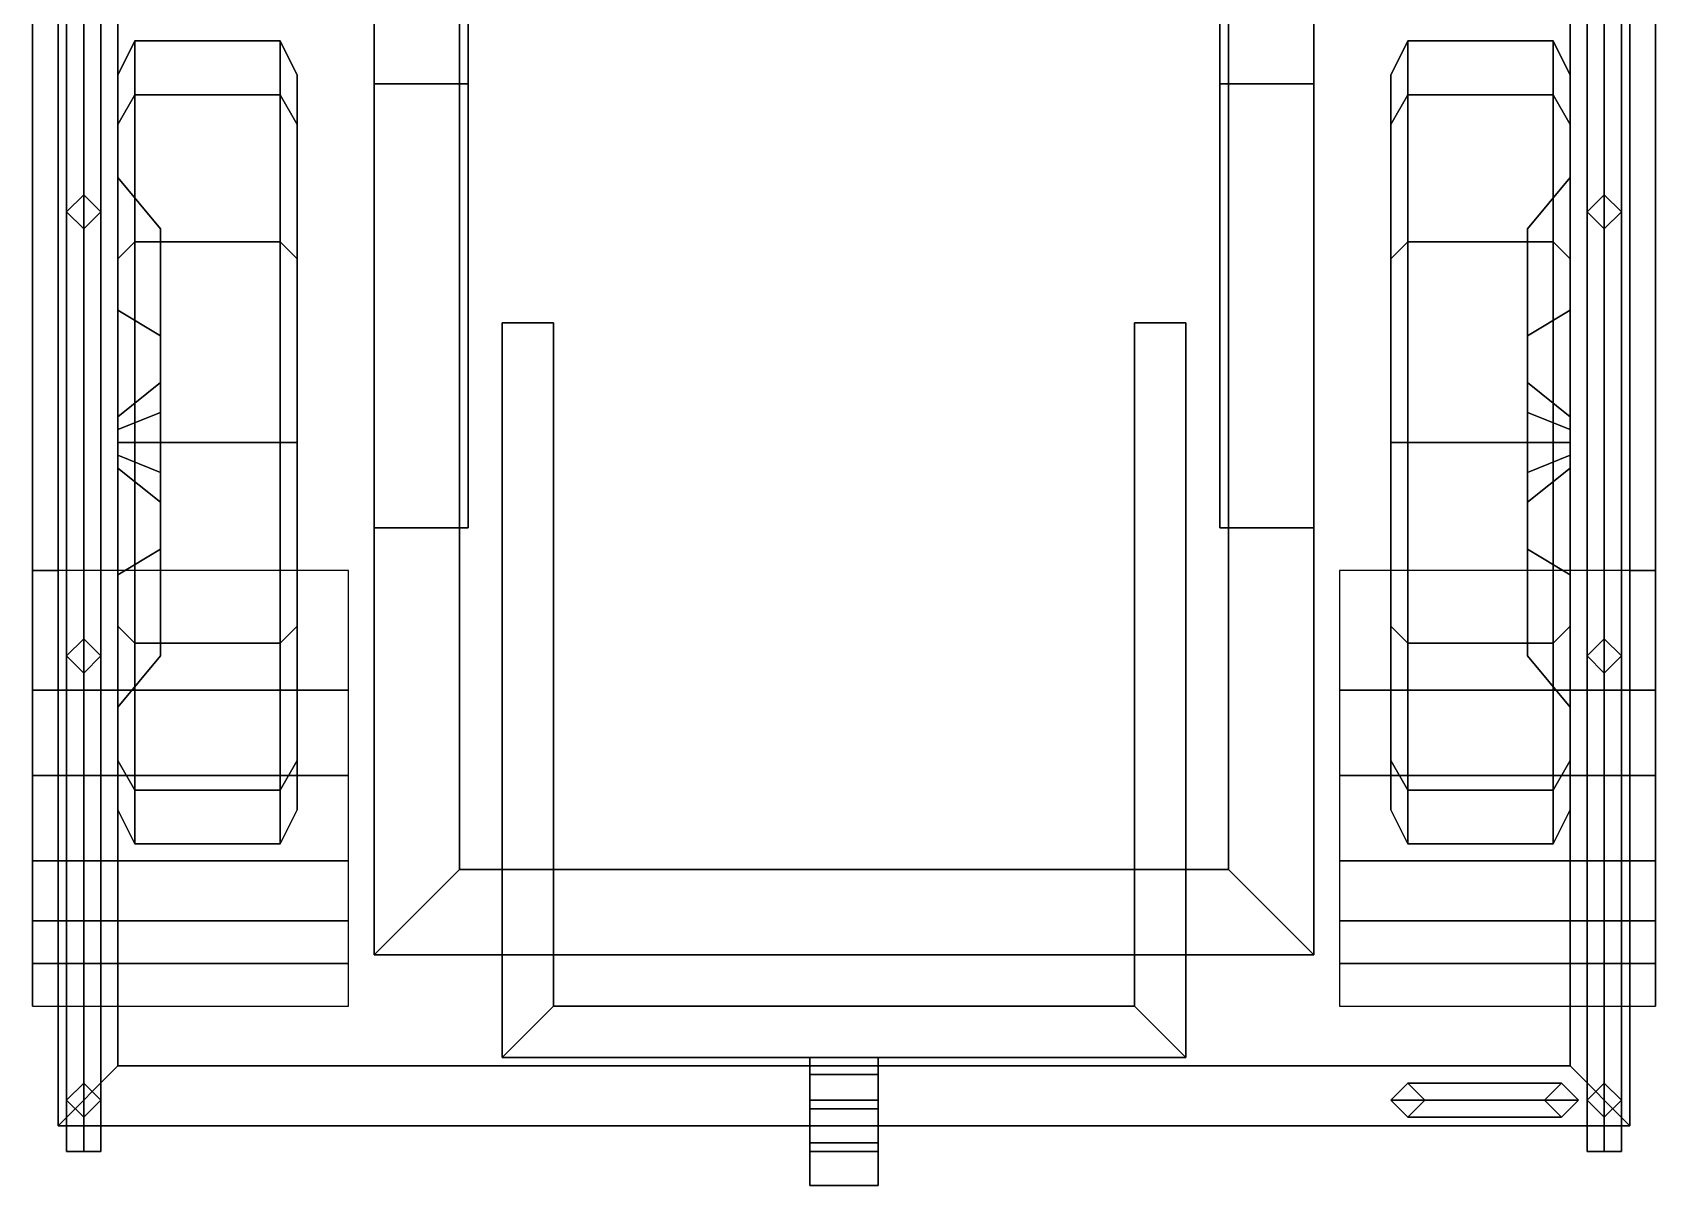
# Model space of a CAD drawing. Header units: millimetres. Extents: x -1 to 3, y -2.7 to 9.
# Drawn here: x -0.95 to 0.95, y -2.69 to -1.34 of the extents above; entities that cross this region are included whole.
import ezdxf

# ---------------------------------------------------------------- set-up
doc = ezdxf.new("R2010")
doc.units = ezdxf.units.MM
doc.layers.add('wheels', color=2, linetype='Continuous')

msp = doc.modelspace()

# ---------------------------------------------------------------- linework, layer by layer
for points in [[(0.92, 0.07, 1), (0.92, -2.62, 1), (-0.92, -2.62, 1), (-0.92, 0.07, 1)], [(-0.92, -2.62, 1.58), (-0.85, -2.55, 1.58), (-0.85, 0, 1.58), (-0.92, 0.07, 1.58)], [(-0.92, -2.62, 1), (-0.92, -2.62, 1.58), (-0.92, 0.07, 1.58), (-0.92, 0.07, 1)], [(-0.91, -2.65, 1.91), (-0.89, -2.65, 1.93), (-0.89, 0.06, 1.93), (-0.91, 0.04, 1.91)], [(-0.89, -2.65, 1.93), (-0.87, -2.65, 1.91), (-0.87, 0.04, 1.91), (-0.89, 0.06, 1.93)], [(-0.55, 0.06, 0.61), (-0.55, -2.42, 0.61), (-0.55, -2.42, 0.71), (-0.55, 0.06, 0.71)], [(-0.55, -2.42, 0.71), (-0.45, -2.32, 0.71), (-0.45, 0.06, 0.71), (-0.55, 0.06, 0.71)], [(-0.45, 0.06, 0.61), (-0.45, -2.32, 0.61), (-0.55, -2.42, 0.61), (-0.55, 0.06, 0.61)], [(-0.45, 0.06, 0.71), (-0.45, -2.32, 0.71), (-0.45, -2.32, 0.61), (-0.45, 0.06, 0.61)], [(0.45, 0.06, 0.61), (0.45, -2.32, 0.61), (0.45, -2.32, 0.71), (0.45, 0.06, 0.71)], [(0.45, 0.06, 0.71), (0.45, -2.32, 0.71), (0.55, -2.42, 0.71), (0.55, 0.06, 0.71)], [(0.55, -2.42, 0.61), (0.45, -2.32, 0.61), (0.45, 0.06, 0.61), (0.55, 0.06, 0.61)], [(0.55, 0.06, 0.71), (0.55, -2.42, 0.71), (0.55, -2.42, 0.61), (0.55, 0.06, 0.61)], [(0.85, -2.55, 1.58), (0.92, -2.62, 1.58), (0.92, 0.07, 1.58), (0.85, 0, 1.58)], [(0.87, -2.65, 1.91), (0.89, -2.65, 1.93), (0.89, 0.06, 1.93), (0.87, 0.04, 1.91)], [(0.89, -2.65, 1.93), (0.91, -2.65, 1.91), (0.91, 0.04, 1.91), (0.89, 0.06, 1.93)], [(0.92, 0.07, 1), (0.92, 0.07, 1.58), (0.92, -2.62, 1.58), (0.92, -2.62, 1)], [(-0.89, -2.65, 1.89), (-0.91, -2.65, 1.91), (-0.91, 0.04, 1.91), (-0.89, 0.02, 1.89)], [(-0.87, -2.65, 1.91), (-0.89, -2.65, 1.89), (-0.89, 0.02, 1.89), (-0.87, 0.04, 1.91)], [(0.89, -2.65, 1.89), (0.87, -2.65, 1.91), (0.87, 0.04, 1.91), (0.89, 0.02, 1.89)], [(0.91, -2.65, 1.91), (0.89, -2.65, 1.89), (0.89, 0.02, 1.89), (0.91, 0.04, 1.91)], [(-0.85, 0, 1.07), (-0.85, -2.55, 1.07), (0.85, -2.55, 1.07), (0.85, 0, 1.07)], [(-0.85, 0, 1.07), (-0.85, 0, 1.58), (-0.85, -2.55, 1.58), (-0.85, -2.55, 1.07)], [(0.85, -2.55, 1.07), (0.85, -2.55, 1.58), (0.85, 0, 1.58), (0.85, 0, 1.07)], [(-0.95, -0.56, 1), (-0.95, -1.97, 1), (-0.92, -1.97, 1), (-0.92, -0.56, 1)], [(-0.95, -1.97, 1), (-0.95, -0.56, 1), (-0.95, -0.62, 0.96), (-0.95, -1.94, 0.96)], [(0.92, -0.56, 1), (0.92, -1.97, 1), (0.95, -1.97, 1), (0.95, -0.56, 1)], [(0.95, -0.56, 1), (0.95, -1.97, 1), (0.95, -1.94, 0.96), (0.95, -0.62, 0.96)], [(-0.44, -1.16, 0.28), (-0.44, -1.4, 0.28), (-0.55, -1.4, 0.28), (-0.55, -1.16, 0.28)], [(-0.55, -1.16, 0.61), (-0.55, -1.4, 0.61), (-0.44, -1.4, 0.61), (-0.44, -1.16, 0.61)], [(-0.55, -1.16, 0.28), (-0.55, -1.4, 0.28), (-0.55, -1.4, 0.61), (-0.55, -1.16, 0.61)], [(-0.44, -1.4, 0.61), (-0.44, -1.4, 0.28), (-0.44, -1.16, 0.28), (-0.44, -1.16, 0.61)], [(0.44, -1.16, 0.28), (0.44, -1.4, 0.28), (0.44, -1.4, 0.61), (0.44, -1.16, 0.61)], [(0.55, -1.16, 0.28), (0.55, -1.4, 0.28), (0.44, -1.4, 0.28), (0.44, -1.16, 0.28)], [(0.44, -1.16, 0.61), (0.44, -1.4, 0.61), (0.55, -1.4, 0.61), (0.55, -1.16, 0.61)], [(0.55, -1.4, 0.61), (0.55, -1.4, 0.28), (0.55, -1.16, 0.28), (0.55, -1.16, 0.61)], [(-0.55, -1.92, 0.34), (-0.55, -1.4, 0.28), (-0.44, -1.4, 0.28), (-0.44, -1.92, 0.34)], [(-0.44, -1.92, 0.49), (-0.44, -1.4, 0.61), (-0.55, -1.4, 0.61), (-0.55, -1.92, 0.49)], [(-0.55, -1.4, 0.61), (-0.55, -1.4, 0.28), (-0.55, -1.92, 0.34), (-0.55, -1.92, 0.49)], [(-0.44, -1.92, 0.34), (-0.44, -1.4, 0.28), (-0.44, -1.4, 0.61), (-0.44, -1.92, 0.49)], [(0.44, -1.4, 0.61), (0.44, -1.4, 0.28), (0.44, -1.92, 0.34), (0.44, -1.92, 0.49)], [(0.44, -1.92, 0.34), (0.44, -1.4, 0.28), (0.55, -1.4, 0.28), (0.55, -1.92, 0.34)], [(0.55, -1.92, 0.49), (0.55, -1.4, 0.61), (0.44, -1.4, 0.61), (0.44, -1.92, 0.49)], [(0.55, -1.92, 0.34), (0.55, -1.4, 0.28), (0.55, -1.4, 0.61), (0.55, -1.92, 0.49)], [(-0.89, -1.53, 1.58), (-0.91, -1.55, 1.58), (-0.91, -1.55, 1.91), (-0.89, -1.53, 1.89)], [(-0.87, -1.55, 1.58), (-0.89, -1.53, 1.58), (-0.89, -1.53, 1.89), (-0.87, -1.55, 1.91)], [(0.89, -1.53, 1.58), (0.87, -1.55, 1.58), (0.87, -1.55, 1.91), (0.89, -1.53, 1.89)], [(0.91, -1.55, 1.58), (0.89, -1.53, 1.58), (0.89, -1.53, 1.89), (0.91, -1.55, 1.91)], [(-0.91, -1.55, 1.58), (-0.89, -1.57, 1.58), (-0.89, -1.57, 1.89), (-0.91, -1.55, 1.91)], [(-0.89, -1.57, 1.58), (-0.87, -1.55, 1.58), (-0.87, -1.55, 1.91), (-0.89, -1.57, 1.89)], [(0.87, -1.55, 1.58), (0.89, -1.57, 1.58), (0.89, -1.57, 1.89), (0.87, -1.55, 1.91)], [(0.89, -1.57, 1.58), (0.91, -1.55, 1.58), (0.91, -1.55, 1.91), (0.89, -1.57, 1.89)], [(-0.4, -1.68, 0.54), (-0.4, -1.68, 0.38), (-0.4, -2.54, 0.38), (-0.4, -2.54, 0.54)], [(-0.4, -1.68, 0.38), (-0.34, -1.68, 0.38), (-0.34, -2.48, 0.38), (-0.4, -2.54, 0.38)], [(-0.4, -2.54, 0.54), (-0.34, -2.48, 0.54), (-0.34, -1.68, 0.54), (-0.4, -1.68, 0.54)], [(-0.34, -1.68, 0.54), (-0.34, -1.68, 0.38), (-0.4, -1.68, 0.38), (-0.4, -1.68, 0.54)], [(-0.34, -2.48, 0.54), (-0.34, -2.48, 0.38), (-0.34, -1.68, 0.38), (-0.34, -1.68, 0.54)], [(0.4, -1.68, 0.54), (0.4, -1.68, 0.38), (0.34, -1.68, 0.38), (0.34, -1.68, 0.54)], [(0.34, -1.68, 0.54), (0.34, -1.68, 0.38), (0.34, -2.48, 0.38), (0.34, -2.48, 0.54)], [(0.34, -1.68, 0.38), (0.4, -1.68, 0.38), (0.4, -2.54, 0.38), (0.34, -2.48, 0.38)], [(0.34, -2.48, 0.54), (0.4, -2.54, 0.54), (0.4, -1.68, 0.54), (0.34, -1.68, 0.54)], [(0.4, -2.54, 0.54), (0.4, -2.54, 0.38), (0.4, -1.68, 0.38), (0.4, -1.68, 0.54)], [(-0.55, -1.92, 0.49), (-0.55, -1.92, 0.34), (-0.44, -1.92, 0.34), (-0.44, -1.92, 0.49)], [(0.44, -1.92, 0.49), (0.44, -1.92, 0.34), (0.55, -1.92, 0.34), (0.55, -1.92, 0.49)], [(-0.95, -2.11, 0.94), (-0.95, -1.97, 1), (-0.95, -1.94, 0.96), (-0.95, -2.09, 0.91)], [(0.95, -1.97, 1), (0.95, -2.11, 0.94), (0.95, -2.09, 0.91), (0.95, -1.94, 0.96)], [(-0.95, -1.97, 1), (-0.95, -2.11, 0.94), (-0.58, -2.11, 0.94), (-0.58, -1.97, 1)], [(0.58, -1.97, 1), (0.58, -2.11, 0.94), (0.95, -2.11, 0.94), (0.95, -1.97, 1)], [(-0.89, -2.05, 1.58), (-0.91, -2.07, 1.58), (-0.91, -2.07, 1.91), (-0.89, -2.05, 1.89)], [(-0.87, -2.07, 1.58), (-0.89, -2.05, 1.58), (-0.89, -2.05, 1.89), (-0.87, -2.07, 1.91)], [(0.89, -2.05, 1.58), (0.87, -2.07, 1.58), (0.87, -2.07, 1.91), (0.89, -2.05, 1.89)], [(0.91, -2.07, 1.58), (0.89, -2.05, 1.58), (0.89, -2.05, 1.89), (0.91, -2.07, 1.91)], [(-0.91, -2.07, 1.58), (-0.89, -2.09, 1.58), (-0.89, -2.09, 1.89), (-0.91, -2.07, 1.91)], [(-0.89, -2.09, 1.58), (-0.87, -2.07, 1.58), (-0.87, -2.07, 1.91), (-0.89, -2.09, 1.89)], [(0.87, -2.07, 1.58), (0.89, -2.09, 1.58), (0.89, -2.09, 1.89), (0.87, -2.07, 1.91)], [(0.89, -2.09, 1.58), (0.91, -2.07, 1.58), (0.91, -2.07, 1.91), (0.89, -2.09, 1.89)], [(-0.95, -2.21, 0.87), (-0.95, -2.11, 0.94), (-0.95, -2.09, 0.91), (-0.95, -2.18, 0.84)], [(0.95, -2.11, 0.94), (0.95, -2.21, 0.87), (0.95, -2.18, 0.84), (0.95, -2.09, 0.91)], [(-0.95, -2.11, 0.94), (-0.95, -2.21, 0.87), (-0.58, -2.21, 0.87), (-0.58, -2.11, 0.94)], [(0.58, -2.11, 0.94), (0.58, -2.21, 0.87), (0.95, -2.21, 0.87), (0.95, -2.11, 0.94)], [(-0.95, -2.31, 0.75), (-0.95, -2.21, 0.87), (-0.95, -2.18, 0.84), (-0.95, -2.27, 0.73)], [(0.95, -2.21, 0.87), (0.95, -2.31, 0.75), (0.95, -2.27, 0.73), (0.95, -2.18, 0.84)], [(-0.95, -2.21, 0.87), (-0.95, -2.31, 0.75), (-0.58, -2.31, 0.75), (-0.58, -2.21, 0.87)], [(0.58, -2.21, 0.87), (0.58, -2.31, 0.75), (0.95, -2.31, 0.75), (0.95, -2.21, 0.87)], [(-0.95, -2.38, 0.59), (-0.95, -2.31, 0.75), (-0.95, -2.27, 0.73), (-0.95, -2.33, 0.56)], [(0.95, -2.31, 0.75), (0.95, -2.38, 0.59), (0.95, -2.33, 0.56), (0.95, -2.27, 0.73)], [(-0.95, -2.31, 0.75), (-0.95, -2.38, 0.59), (-0.58, -2.38, 0.59), (-0.58, -2.31, 0.75)], [(0.58, -2.31, 0.75), (0.58, -2.38, 0.59), (0.95, -2.38, 0.59), (0.95, -2.31, 0.75)], [(-0.95, -2.43, 0.49), (-0.95, -2.38, 0.59), (-0.95, -2.33, 0.56), (-0.95, -2.39, 0.46)], [(-0.45, -2.32, 0.61), (0.45, -2.32, 0.61), (0.55, -2.42, 0.61), (-0.55, -2.42, 0.61)], [(0.55, -2.42, 0.71), (0.45, -2.32, 0.71), (-0.45, -2.32, 0.71), (-0.55, -2.42, 0.71)], [(-0.45, -2.32, 0.71), (0.45, -2.32, 0.71), (0.45, -2.32, 0.61), (-0.45, -2.32, 0.61)], [(0.95, -2.38, 0.59), (0.95, -2.43, 0.49), (0.95, -2.39, 0.46), (0.95, -2.33, 0.56)], [(-0.95, -2.38, 0.59), (-0.95, -2.43, 0.49), (-0.58, -2.43, 0.49), (-0.58, -2.38, 0.59)], [(-0.95, -2.48, 0.44), (-0.95, -2.43, 0.49), (-0.95, -2.39, 0.46), (-0.95, -2.46, 0.41)], [(0.58, -2.38, 0.59), (0.58, -2.43, 0.49), (0.95, -2.43, 0.49), (0.95, -2.38, 0.59)], [(0.95, -2.43, 0.49), (0.95, -2.48, 0.44), (0.95, -2.46, 0.41), (0.95, -2.39, 0.46)], [(-0.95, -2.43, 0.49), (-0.95, -2.48, 0.44), (-0.58, -2.48, 0.44), (-0.58, -2.43, 0.49)], [(-0.55, -2.42, 0.61), (0.55, -2.42, 0.61), (0.55, -2.42, 0.71), (-0.55, -2.42, 0.71)], [(0.58, -2.43, 0.49), (0.58, -2.48, 0.44), (0.95, -2.48, 0.44), (0.95, -2.43, 0.49)], [(0.34, -2.48, 0.38), (0.4, -2.54, 0.38), (-0.4, -2.54, 0.38), (-0.34, -2.48, 0.38)], [(-0.34, -2.48, 0.54), (-0.4, -2.54, 0.54), (0.4, -2.54, 0.54), (0.34, -2.48, 0.54)], [(0.34, -2.48, 0.54), (0.34, -2.48, 0.38), (-0.34, -2.48, 0.38), (-0.34, -2.48, 0.54)], [(-0.4, -2.54, 0.54), (-0.4, -2.54, 0.38), (0.4, -2.54, 0.38), (0.4, -2.54, 0.54)], [(-0.04, -2.54, 0.42), (-0.04, -2.56, 0.42), (-0.04, -2.6, 0.52), (-0.04, -2.54, 0.52)], [(0.04, -2.54, 0.42), (0.04, -2.56, 0.42), (-0.04, -2.56, 0.42), (-0.04, -2.54, 0.42)], [(-0.04, -2.54, 0.52), (-0.04, -2.6, 0.52), (0.04, -2.6, 0.52), (0.04, -2.54, 0.52)], [(0.04, -2.6, 0.52), (0.04, -2.56, 0.42), (0.04, -2.54, 0.42), (0.04, -2.54, 0.52)], [(-0.85, -2.55, 1.58), (-0.92, -2.62, 1.58), (0.92, -2.62, 1.58), (0.85, -2.55, 1.58)], [(-0.85, -2.55, 1.07), (-0.85, -2.55, 1.58), (0.85, -2.55, 1.58), (0.85, -2.55, 1.07)], [(-0.04, -2.56, 0.42), (-0.04, -2.59, 0.38), (-0.04, -2.6, 0.44), (-0.04, -2.6, 0.52)], [(0.04, -2.56, 0.42), (0.04, -2.59, 0.38), (-0.04, -2.59, 0.38), (-0.04, -2.56, 0.42)], [(0.04, -2.6, 0.44), (0.04, -2.59, 0.38), (0.04, -2.56, 0.42), (0.04, -2.6, 0.52)], [(-0.89, -2.57, 1.58), (-0.91, -2.59, 1.58), (-0.91, -2.59, 1.91), (-0.89, -2.57, 1.89)], [(-0.87, -2.59, 1.58), (-0.89, -2.57, 1.58), (-0.89, -2.57, 1.89), (-0.87, -2.59, 1.91)], [(0.66, -2.57, 0.55), (0.64, -2.59, 0.53), (0.64, -2.59, 1), (0.66, -2.57, 1)], [(0.84, -2.57, 0.55), (0.86, -2.59, 0.53), (0.64, -2.59, 0.53), (0.66, -2.57, 0.55)], [(0.68, -2.59, 0.57), (0.66, -2.57, 0.55), (0.66, -2.57, 1), (0.68, -2.59, 1)], [(0.84, -2.57, 0.9), (0.82, -2.59, 0.88), (0.68, -2.59, 0.88), (0.66, -2.57, 0.9)], [(0.82, -2.59, 0.92), (0.84, -2.57, 0.9), (0.66, -2.57, 0.9), (0.68, -2.59, 0.92)], [(0.84, -2.57, 0.74), (0.82, -2.59, 0.72), (0.68, -2.59, 0.72), (0.66, -2.57, 0.74)], [(0.82, -2.59, 0.76), (0.84, -2.57, 0.74), (0.66, -2.57, 0.74), (0.68, -2.59, 0.76)], [(0.82, -2.59, 0.57), (0.84, -2.57, 0.55), (0.66, -2.57, 0.55), (0.68, -2.59, 0.57)], [(0.84, -2.57, 0.55), (0.82, -2.59, 0.57), (0.82, -2.59, 1), (0.84, -2.57, 1)], [(0.86, -2.59, 0.53), (0.84, -2.57, 0.55), (0.84, -2.57, 1), (0.86, -2.59, 1)], [(0.89, -2.57, 1.58), (0.87, -2.59, 1.58), (0.87, -2.59, 1.91), (0.89, -2.57, 1.89)], [(0.91, -2.59, 1.58), (0.89, -2.57, 1.58), (0.89, -2.57, 1.89), (0.91, -2.59, 1.91)], [(-0.91, -2.59, 1.58), (-0.89, -2.61, 1.58), (-0.89, -2.61, 1.89), (-0.91, -2.59, 1.91)], [(-0.89, -2.61, 1.58), (-0.87, -2.59, 1.58), (-0.87, -2.59, 1.91), (-0.89, -2.61, 1.89)], [(-0.04, -2.59, 0.38), (-0.04, -2.65, 0.38), (-0.04, -2.64, 0.44), (-0.04, -2.6, 0.44)], [(0.04, -2.59, 0.38), (0.04, -2.65, 0.38), (-0.04, -2.65, 0.38), (-0.04, -2.59, 0.38)], [(-0.04, -2.6, 0.52), (-0.04, -2.6, 0.44), (0.04, -2.6, 0.44), (0.04, -2.6, 0.52)], [(-0.04, -2.6, 0.44), (-0.04, -2.64, 0.44), (0.04, -2.64, 0.44), (0.04, -2.6, 0.44)], [(0.04, -2.64, 0.44), (0.04, -2.65, 0.38), (0.04, -2.59, 0.38), (0.04, -2.6, 0.44)], [(0.64, -2.59, 0.53), (0.66, -2.61, 0.55), (0.66, -2.61, 1), (0.64, -2.59, 1)], [(0.86, -2.59, 0.53), (0.84, -2.61, 0.55), (0.66, -2.61, 0.55), (0.64, -2.59, 0.53)], [(0.66, -2.61, 0.55), (0.68, -2.59, 0.57), (0.68, -2.59, 1), (0.66, -2.61, 1)], [(0.82, -2.59, 0.88), (0.84, -2.61, 0.9), (0.66, -2.61, 0.9), (0.68, -2.59, 0.88)], [(0.84, -2.61, 0.9), (0.82, -2.59, 0.92), (0.68, -2.59, 0.92), (0.66, -2.61, 0.9)], [(0.82, -2.59, 0.72), (0.84, -2.61, 0.74), (0.66, -2.61, 0.74), (0.68, -2.59, 0.72)], [(0.84, -2.61, 0.74), (0.82, -2.59, 0.76), (0.68, -2.59, 0.76), (0.66, -2.61, 0.74)], [(0.84, -2.61, 0.55), (0.82, -2.59, 0.57), (0.68, -2.59, 0.57), (0.66, -2.61, 0.55)], [(0.82, -2.59, 0.57), (0.84, -2.61, 0.55), (0.84, -2.61, 1), (0.82, -2.59, 1)], [(0.84, -2.61, 0.55), (0.86, -2.59, 0.53), (0.86, -2.59, 1), (0.84, -2.61, 1)], [(0.87, -2.59, 1.58), (0.89, -2.61, 1.58), (0.89, -2.61, 1.89), (0.87, -2.59, 1.91)], [(0.89, -2.61, 1.58), (0.91, -2.59, 1.58), (0.91, -2.59, 1.91), (0.89, -2.61, 1.89)], [(0.92, -2.62, 1), (0.92, -2.62, 1.58), (-0.92, -2.62, 1.58), (-0.92, -2.62, 1)], [(-0.04, -2.64, 0.44), (-0.04, -2.64, 0.48), (0.04, -2.64, 0.48), (0.04, -2.64, 0.44)], [(-0.04, -2.65, 0.38), (-0.04, -2.69, 0.43), (-0.04, -2.64, 0.48), (-0.04, -2.64, 0.44)], [(-0.04, -2.69, 0.43), (-0.04, -2.69, 0.51), (-0.04, -2.65, 0.52), (-0.04, -2.64, 0.48)], [(-0.04, -2.64, 0.48), (-0.04, -2.65, 0.52), (0.04, -2.65, 0.52), (0.04, -2.64, 0.48)], [(0.04, -2.64, 0.48), (0.04, -2.69, 0.43), (0.04, -2.65, 0.38), (0.04, -2.64, 0.44)], [(0.04, -2.65, 0.52), (0.04, -2.69, 0.51), (0.04, -2.69, 0.43), (0.04, -2.64, 0.48)], [(-0.89, -2.65, 1.93), (-0.91, -2.65, 1.91), (-0.89, -2.65, 1.89), (-0.87, -2.65, 1.91)], [(0.04, -2.65, 0.38), (0.04, -2.69, 0.43), (-0.04, -2.69, 0.43), (-0.04, -2.65, 0.38)], [(-0.04, -2.65, 0.52), (-0.04, -2.69, 0.51), (0.04, -2.69, 0.51), (0.04, -2.65, 0.52)], [(0.89, -2.65, 1.93), (0.87, -2.65, 1.91), (0.89, -2.65, 1.89), (0.91, -2.65, 1.91)], [(0.04, -2.69, 0.43), (0.04, -2.69, 0.51), (-0.04, -2.69, 0.51), (-0.04, -2.69, 0.43)]]:
    msp.add_3dface(points)
at = {"layer": 'wheels'}
for points in [[(-0.83, -1.413, 0.705), (-0.83, -1.35, 0.47), (-0.85, -1.39, 0.47), (-0.85, -1.4476, 0.685)], [(-0.83, -1.35, 0.47), (-0.83, -1.413, 0.235), (-0.85, -1.4476, 0.255), (-0.85, -1.39, 0.47)], [(-0.83, -1.35, 0.47), (-0.83, -1.413, 0.705), (-0.66, -1.413, 0.705), (-0.66, -1.35, 0.47)], [(-0.83, -1.413, 0.235), (-0.83, -1.35, 0.47), (-0.66, -1.35, 0.47), (-0.66, -1.413, 0.235)], [(-0.66, -1.35, 0.47), (-0.66, -1.413, 0.705), (-0.64, -1.4476, 0.685), (-0.64, -1.39, 0.47)], [(-0.66, -1.413, 0.235), (-0.66, -1.35, 0.47), (-0.64, -1.39, 0.47), (-0.64, -1.4476, 0.255)], [(0.66, -1.413, 0.705), (0.66, -1.35, 0.47), (0.64, -1.39, 0.47), (0.64, -1.4476, 0.685)], [(0.66, -1.35, 0.47), (0.66, -1.413, 0.235), (0.64, -1.4476, 0.255), (0.64, -1.39, 0.47)], [(0.83, -1.413, 0.705), (0.83, -1.35, 0.47), (0.66, -1.35, 0.47), (0.66, -1.413, 0.705)], [(0.83, -1.35, 0.47), (0.83, -1.413, 0.235), (0.66, -1.413, 0.235), (0.66, -1.35, 0.47)], [(0.83, -1.35, 0.47), (0.83, -1.413, 0.705), (0.85, -1.4476, 0.685), (0.85, -1.39, 0.47)], [(0.83, -1.413, 0.235), (0.83, -1.35, 0.47), (0.85, -1.39, 0.47), (0.85, -1.4476, 0.255)], [(-0.85, -1.39, 0.47), (-0.85, -1.4476, 0.255), (-0.85, -1.665, 0.2015), (-0.85, -1.51, 0.47)], [(-0.85, -1.4476, 0.685), (-0.85, -1.39, 0.47), (-0.85, -1.51, 0.47)], [(-0.64, -1.39, 0.47), (-0.64, -2.1924, 0.255), (-0.64, -2.035, 0.0976), (-0.64, -1.4476, 0.255)], [(-0.64, -1.4476, 0.685), (-0.64, -2.25, 0.47), (-0.64, -2.1924, 0.255), (-0.64, -1.39, 0.47)], [(0.64, -2.035, 0.8424), (0.64, -1.4476, 0.685), (0.64, -1.39, 0.47), (0.64, -2.1924, 0.685)], [(0.64, -2.1924, 0.685), (0.64, -1.39, 0.47), (0.64, -1.4476, 0.255), (0.64, -2.25, 0.47)], [(0.85, -1.39, 0.47), (0.85, -1.4476, 0.685), (0.85, -1.665, 0.7385), (0.85, -1.51, 0.47)], [(0.85, -1.4476, 0.255), (0.85, -1.39, 0.47), (0.85, -1.51, 0.47)], [(-0.83, -1.413, 0.235), (-0.83, -1.585, 0.063), (-0.85, -1.605, 0.0976), (-0.85, -1.4476, 0.255)], [(-0.83, -1.585, 0.877), (-0.83, -1.413, 0.705), (-0.85, -1.4476, 0.685), (-0.85, -1.605, 0.8424)], [(-0.83, -1.585, 0.063), (-0.83, -1.413, 0.235), (-0.66, -1.413, 0.235), (-0.66, -1.585, 0.063)], [(-0.83, -1.413, 0.705), (-0.83, -1.585, 0.877), (-0.66, -1.585, 0.877), (-0.66, -1.413, 0.705)], [(-0.66, -1.585, 0.063), (-0.66, -1.413, 0.235), (-0.64, -1.4476, 0.255), (-0.64, -1.605, 0.0976)], [(-0.66, -1.413, 0.705), (-0.66, -1.585, 0.877), (-0.64, -1.605, 0.8424), (-0.64, -1.4476, 0.685)], [(0.66, -1.413, 0.235), (0.66, -1.585, 0.063), (0.64, -1.605, 0.0976), (0.64, -1.4476, 0.255)], [(0.66, -1.585, 0.877), (0.66, -1.413, 0.705), (0.64, -1.4476, 0.685), (0.64, -1.605, 0.8424)], [(0.83, -1.413, 0.235), (0.83, -1.585, 0.063), (0.66, -1.585, 0.063), (0.66, -1.413, 0.235)], [(0.83, -1.585, 0.877), (0.83, -1.413, 0.705), (0.66, -1.413, 0.705), (0.66, -1.585, 0.877)], [(0.83, -1.585, 0.063), (0.83, -1.413, 0.235), (0.85, -1.4476, 0.255), (0.85, -1.605, 0.0976)], [(0.83, -1.413, 0.705), (0.83, -1.585, 0.877), (0.85, -1.605, 0.8424), (0.85, -1.4476, 0.685)], [(-0.85, -1.4476, 0.255), (-0.85, -1.605, 0.0976), (-0.85, -1.665, 0.2015)], [(-0.85, -1.605, 0.8424), (-0.85, -1.4476, 0.685), (-0.85, -1.51, 0.47), (-0.85, -1.665, 0.7385)], [(-0.64, -1.4476, 0.255), (-0.64, -2.035, 0.0976), (-0.64, -1.82, 0.04), (-0.64, -1.605, 0.0976)], [(-0.64, -1.605, 0.8424), (-0.64, -2.1924, 0.685), (-0.64, -2.25, 0.47), (-0.64, -1.4476, 0.685)], [(0.64, -2.25, 0.47), (0.64, -1.4476, 0.255), (0.64, -1.605, 0.0976), (0.64, -2.1924, 0.255)], [(0.64, -1.82, 0.9), (0.64, -1.605, 0.8424), (0.64, -1.4476, 0.685), (0.64, -2.035, 0.8424)], [(0.85, -1.605, 0.0976), (0.85, -1.4476, 0.255), (0.85, -1.51, 0.47), (0.85, -1.665, 0.2015)], [(0.85, -1.4476, 0.685), (0.85, -1.605, 0.8424), (0.85, -1.665, 0.7385)], [(-0.85, -1.51, 0.47), (-0.85, -1.665, 0.2015), (-0.8, -1.695, 0.2535), (-0.8, -1.57, 0.47)], [(-0.85, -1.665, 0.7385), (-0.85, -1.51, 0.47), (-0.8, -1.57, 0.47), (-0.8, -1.695, 0.6865)], [(0.85, -1.665, 0.2015), (0.85, -1.51, 0.47), (0.8, -1.57, 0.47), (0.8, -1.695, 0.2535)], [(0.85, -1.51, 0.47), (0.85, -1.665, 0.7385), (0.8, -1.695, 0.6865), (0.8, -1.57, 0.47)], [(-0.8, -1.695, 0.6865), (-0.8, -1.57, 0.47), (-0.8, -1.75, 0.47), (-0.8, -1.785, 0.5306)], [(-0.8, -1.57, 0.47), (-0.8, -1.695, 0.2535), (-0.8, -1.785, 0.4094), (-0.8, -1.75, 0.47)], [(0.8, -1.57, 0.47), (0.8, -1.695, 0.6865), (0.8, -1.785, 0.5306), (0.8, -1.75, 0.47)], [(0.8, -1.695, 0.2535), (0.8, -1.57, 0.47), (0.8, -1.75, 0.47), (0.8, -1.785, 0.4094)], [(-0.83, -1.585, 0.063), (-0.83, -1.82), (-0.85, -1.82, 0.04), (-0.85, -1.605, 0.0976)], [(-0.83, -1.82, 0.94), (-0.83, -1.585, 0.877), (-0.85, -1.605, 0.8424), (-0.85, -1.82, 0.9)], [(-0.83, -1.82), (-0.83, -1.585, 0.063), (-0.66, -1.585, 0.063), (-0.66, -1.82)], [(-0.83, -1.585, 0.877), (-0.83, -1.82, 0.94), (-0.66, -1.82, 0.94), (-0.66, -1.585, 0.877)], [(-0.66, -1.82), (-0.66, -1.585, 0.063), (-0.64, -1.605, 0.0976), (-0.64, -1.82, 0.04)], [(-0.66, -1.585, 0.877), (-0.66, -1.82, 0.94), (-0.64, -1.82, 0.9), (-0.64, -1.605, 0.8424)], [(0.66, -1.585, 0.063), (0.66, -1.82), (0.64, -1.82, 0.04), (0.64, -1.605, 0.0976)], [(0.66, -1.82, 0.94), (0.66, -1.585, 0.877), (0.64, -1.605, 0.8424), (0.64, -1.82, 0.9)], [(0.83, -1.585, 0.063), (0.83, -1.82), (0.66, -1.82), (0.66, -1.585, 0.063)], [(0.83, -1.82, 0.94), (0.83, -1.585, 0.877), (0.66, -1.585, 0.877), (0.66, -1.82, 0.94)], [(0.83, -1.82), (0.83, -1.585, 0.063), (0.85, -1.605, 0.0976), (0.85, -1.82, 0.04)], [(0.83, -1.585, 0.877), (0.83, -1.82, 0.94), (0.85, -1.82, 0.9), (0.85, -1.605, 0.8424)], [(-0.85, -1.605, 0.0976), (-0.85, -1.82, 0.04), (-0.85, -1.975, 0.2015), (-0.85, -1.665, 0.2015)], [(-0.85, -1.82, 0.9), (-0.85, -1.605, 0.8424), (-0.85, -1.665, 0.7385)], [(-0.64, -1.82, 0.9), (-0.64, -2.035, 0.8424), (-0.64, -2.1924, 0.685), (-0.64, -1.605, 0.8424)], [(0.64, -2.1924, 0.255), (0.64, -1.605, 0.0976), (0.64, -1.82, 0.04), (0.64, -2.035, 0.0976)], [(0.85, -1.82, 0.04), (0.85, -1.605, 0.0976), (0.85, -1.665, 0.2015)], [(0.85, -1.605, 0.8424), (0.85, -1.82, 0.9), (0.85, -1.975, 0.7385), (0.85, -1.665, 0.7385)], [(-0.85, -1.665, 0.2015), (-0.85, -1.975, 0.2015), (-0.8, -1.945, 0.2535), (-0.8, -1.695, 0.2535)], [(-0.85, -2.035, 0.8424), (-0.85, -1.82, 0.9), (-0.85, -1.665, 0.7385), (-0.85, -1.975, 0.7385)], [(-0.85, -1.975, 0.7385), (-0.85, -1.665, 0.7385), (-0.8, -1.695, 0.6865), (-0.8, -1.945, 0.6865)], [(0.85, -1.975, 0.2015), (0.85, -1.665, 0.2015), (0.8, -1.695, 0.2535), (0.8, -1.945, 0.2535)], [(0.85, -1.665, 0.7385), (0.85, -1.975, 0.7385), (0.8, -1.945, 0.6865), (0.8, -1.695, 0.6865)], [(0.85, -2.035, 0.0976), (0.85, -1.82, 0.04), (0.85, -1.665, 0.2015), (0.85, -1.975, 0.2015)], [(-0.8, -1.695, 0.2535), (-0.8, -1.945, 0.2535), (-0.8, -1.855, 0.4094), (-0.8, -1.785, 0.4094)], [(-0.8, -1.945, 0.6865), (-0.8, -1.695, 0.6865), (-0.8, -1.785, 0.5306), (-0.8, -1.855, 0.5306)], [(0.8, -1.945, 0.2535), (0.8, -1.695, 0.2535), (0.8, -1.785, 0.4094), (0.8, -1.855, 0.4094)], [(0.8, -1.695, 0.6865), (0.8, -1.945, 0.6865), (0.8, -1.855, 0.5306), (0.8, -1.785, 0.5306)], [(-0.8, -1.785, 0.5306), (-0.8, -1.75, 0.47), (-0.85, -1.79, 0.47), (-0.85, -1.805, 0.496)], [(-0.8, -1.75, 0.47), (-0.8, -1.785, 0.4094), (-0.85, -1.805, 0.444), (-0.85, -1.79, 0.47)], [(0.8, -1.75, 0.47), (0.8, -1.785, 0.5306), (0.85, -1.805, 0.496), (0.85, -1.79, 0.47)], [(0.8, -1.785, 0.4094), (0.8, -1.75, 0.47), (0.85, -1.79, 0.47), (0.85, -1.805, 0.444)], [(-0.8, -1.785, 0.4094), (-0.8, -1.855, 0.4094), (-0.85, -1.835, 0.444), (-0.85, -1.805, 0.444)], [(-0.8, -1.855, 0.5306), (-0.8, -1.785, 0.5306), (-0.85, -1.805, 0.496), (-0.85, -1.835, 0.496)], [(0.8, -1.855, 0.4094), (0.8, -1.785, 0.4094), (0.85, -1.805, 0.444), (0.85, -1.835, 0.444)], [(0.8, -1.785, 0.5306), (0.8, -1.855, 0.5306), (0.85, -1.835, 0.496), (0.85, -1.805, 0.496)], [(-0.85, -1.835, 0.444), (-0.85, -1.805, 0.496), (-0.85, -1.79, 0.47), (-0.85, -1.805, 0.444)], [(-0.85, -1.85, 0.47), (-0.85, -1.835, 0.496), (-0.85, -1.805, 0.496), (-0.85, -1.835, 0.444)], [(0.85, -1.79, 0.47), (0.85, -1.805, 0.496), (0.85, -1.835, 0.496), (0.85, -1.805, 0.444)], [(0.85, -1.805, 0.444), (0.85, -1.835, 0.496), (0.85, -1.85, 0.47), (0.85, -1.835, 0.444)], [(-0.85, -1.82, 0.04), (-0.85, -2.035, 0.0976), (-0.85, -1.975, 0.2015)], [(-0.83, -1.82), (-0.83, -2.055, 0.063), (-0.85, -2.035, 0.0976), (-0.85, -1.82, 0.04)], [(-0.83, -2.055, 0.877), (-0.83, -1.82, 0.94), (-0.85, -1.82, 0.9), (-0.85, -2.035, 0.8424)], [(-0.83, -2.055, 0.063), (-0.83, -1.82), (-0.66, -1.82), (-0.66, -2.055, 0.063)], [(-0.83, -1.82, 0.94), (-0.83, -2.055, 0.877), (-0.66, -2.055, 0.877), (-0.66, -1.82, 0.94)], [(-0.66, -2.055, 0.063), (-0.66, -1.82), (-0.64, -1.82, 0.04), (-0.64, -2.035, 0.0976)], [(-0.66, -1.82, 0.94), (-0.66, -2.055, 0.877), (-0.64, -2.035, 0.8424), (-0.64, -1.82, 0.9)], [(0.66, -1.82), (0.66, -2.055, 0.063), (0.64, -2.035, 0.0976), (0.64, -1.82, 0.04)], [(0.66, -2.055, 0.877), (0.66, -1.82, 0.94), (0.64, -1.82, 0.9), (0.64, -2.035, 0.8424)], [(0.83, -1.82), (0.83, -2.055, 0.063), (0.66, -2.055, 0.063), (0.66, -1.82)], [(0.83, -2.055, 0.877), (0.83, -1.82, 0.94), (0.66, -1.82, 0.94), (0.66, -2.055, 0.877)], [(0.83, -2.055, 0.063), (0.83, -1.82), (0.85, -1.82, 0.04), (0.85, -2.035, 0.0976)], [(0.83, -1.82, 0.94), (0.83, -2.055, 0.877), (0.85, -2.035, 0.8424), (0.85, -1.82, 0.9)], [(0.85, -1.82, 0.9), (0.85, -2.035, 0.8424), (0.85, -1.975, 0.7385)], [(-0.8, -1.89, 0.47), (-0.8, -1.855, 0.5306), (-0.85, -1.835, 0.496), (-0.85, -1.85, 0.47)], [(-0.8, -1.855, 0.4094), (-0.8, -1.89, 0.47), (-0.85, -1.85, 0.47), (-0.85, -1.835, 0.444)], [(0.8, -1.855, 0.5306), (0.8, -1.89, 0.47), (0.85, -1.85, 0.47), (0.85, -1.835, 0.496)], [(0.8, -1.89, 0.47), (0.8, -1.855, 0.4094), (0.85, -1.835, 0.444), (0.85, -1.85, 0.47)], [(-0.8, -2.07, 0.47), (-0.8, -1.945, 0.6865), (-0.8, -1.855, 0.5306), (-0.8, -1.89, 0.47)], [(-0.8, -1.945, 0.2535), (-0.8, -2.07, 0.47), (-0.8, -1.89, 0.47), (-0.8, -1.855, 0.4094)], [(0.8, -1.945, 0.6865), (0.8, -2.07, 0.47), (0.8, -1.89, 0.47), (0.8, -1.855, 0.5306)], [(0.8, -2.07, 0.47), (0.8, -1.945, 0.2535), (0.8, -1.855, 0.4094), (0.8, -1.89, 0.47)], [(-0.85, -1.975, 0.2015), (-0.85, -2.13, 0.47), (-0.8, -2.07, 0.47), (-0.8, -1.945, 0.2535)], [(-0.85, -2.13, 0.47), (-0.85, -1.975, 0.7385), (-0.8, -1.945, 0.6865), (-0.8, -2.07, 0.47)], [(0.85, -2.13, 0.47), (0.85, -1.975, 0.2015), (0.8, -1.945, 0.2535), (0.8, -2.07, 0.47)], [(0.85, -1.975, 0.7385), (0.85, -2.13, 0.47), (0.8, -2.07, 0.47), (0.8, -1.945, 0.6865)], [(-0.85, -2.035, 0.0976), (-0.85, -2.1924, 0.255), (-0.85, -2.13, 0.47), (-0.85, -1.975, 0.2015)], [(-0.85, -2.1924, 0.685), (-0.85, -2.035, 0.8424), (-0.85, -1.975, 0.7385)], [(-0.85, -2.25, 0.47), (-0.85, -2.1924, 0.685), (-0.85, -1.975, 0.7385), (-0.85, -2.13, 0.47)], [(0.85, -2.25, 0.47), (0.85, -2.1924, 0.255), (0.85, -1.975, 0.2015), (0.85, -2.13, 0.47)], [(0.85, -2.1924, 0.255), (0.85, -2.035, 0.0976), (0.85, -1.975, 0.2015)], [(0.85, -2.035, 0.8424), (0.85, -2.1924, 0.685), (0.85, -2.13, 0.47), (0.85, -1.975, 0.7385)], [(-0.83, -2.055, 0.063), (-0.83, -2.227, 0.235), (-0.85, -2.1924, 0.255), (-0.85, -2.035, 0.0976)], [(-0.83, -2.227, 0.705), (-0.83, -2.055, 0.877), (-0.85, -2.035, 0.8424), (-0.85, -2.1924, 0.685)], [(-0.66, -2.227, 0.235), (-0.66, -2.055, 0.063), (-0.64, -2.035, 0.0976), (-0.64, -2.1924, 0.255)], [(-0.66, -2.055, 0.877), (-0.66, -2.227, 0.705), (-0.64, -2.1924, 0.685), (-0.64, -2.035, 0.8424)], [(0.66, -2.055, 0.063), (0.66, -2.227, 0.235), (0.64, -2.1924, 0.255), (0.64, -2.035, 0.0976)], [(0.66, -2.227, 0.705), (0.66, -2.055, 0.877), (0.64, -2.035, 0.8424), (0.64, -2.1924, 0.685)], [(0.83, -2.227, 0.235), (0.83, -2.055, 0.063), (0.85, -2.035, 0.0976), (0.85, -2.1924, 0.255)], [(0.83, -2.055, 0.877), (0.83, -2.227, 0.705), (0.85, -2.1924, 0.685), (0.85, -2.035, 0.8424)], [(-0.83, -2.227, 0.235), (-0.83, -2.055, 0.063), (-0.66, -2.055, 0.063), (-0.66, -2.227, 0.235)], [(-0.83, -2.055, 0.877), (-0.83, -2.227, 0.705), (-0.66, -2.227, 0.705), (-0.66, -2.055, 0.877)], [(0.83, -2.055, 0.063), (0.83, -2.227, 0.235), (0.66, -2.227, 0.235), (0.66, -2.055, 0.063)], [(0.83, -2.227, 0.705), (0.83, -2.055, 0.877), (0.66, -2.055, 0.877), (0.66, -2.227, 0.705)], [(-0.85, -2.1924, 0.255), (-0.85, -2.25, 0.47), (-0.85, -2.13, 0.47)], [(0.85, -2.1924, 0.685), (0.85, -2.25, 0.47), (0.85, -2.13, 0.47)], [(-0.83, -2.29, 0.47), (-0.83, -2.227, 0.705), (-0.85, -2.1924, 0.685), (-0.85, -2.25, 0.47)], [(-0.83, -2.227, 0.235), (-0.83, -2.29, 0.47), (-0.85, -2.25, 0.47), (-0.85, -2.1924, 0.255)], [(-0.66, -2.227, 0.705), (-0.66, -2.29, 0.47), (-0.64, -2.25, 0.47), (-0.64, -2.1924, 0.685)], [(-0.66, -2.29, 0.47), (-0.66, -2.227, 0.235), (-0.64, -2.1924, 0.255), (-0.64, -2.25, 0.47)], [(0.66, -2.29, 0.47), (0.66, -2.227, 0.705), (0.64, -2.1924, 0.685), (0.64, -2.25, 0.47)], [(0.66, -2.227, 0.235), (0.66, -2.29, 0.47), (0.64, -2.25, 0.47), (0.64, -2.1924, 0.255)], [(0.83, -2.227, 0.705), (0.83, -2.29, 0.47), (0.85, -2.25, 0.47), (0.85, -2.1924, 0.685)], [(0.83, -2.29, 0.47), (0.83, -2.227, 0.235), (0.85, -2.1924, 0.255), (0.85, -2.25, 0.47)], [(-0.83, -2.227, 0.705), (-0.83, -2.29, 0.47), (-0.66, -2.29, 0.47), (-0.66, -2.227, 0.705)], [(-0.83, -2.29, 0.47), (-0.83, -2.227, 0.235), (-0.66, -2.227, 0.235), (-0.66, -2.29, 0.47)], [(0.83, -2.29, 0.47), (0.83, -2.227, 0.705), (0.66, -2.227, 0.705), (0.66, -2.29, 0.47)], [(0.83, -2.227, 0.235), (0.83, -2.29, 0.47), (0.66, -2.29, 0.47), (0.66, -2.227, 0.235)]]:
    msp.add_3dface(points, dxfattribs=at)

doc.saveas('drawing.dxf')
